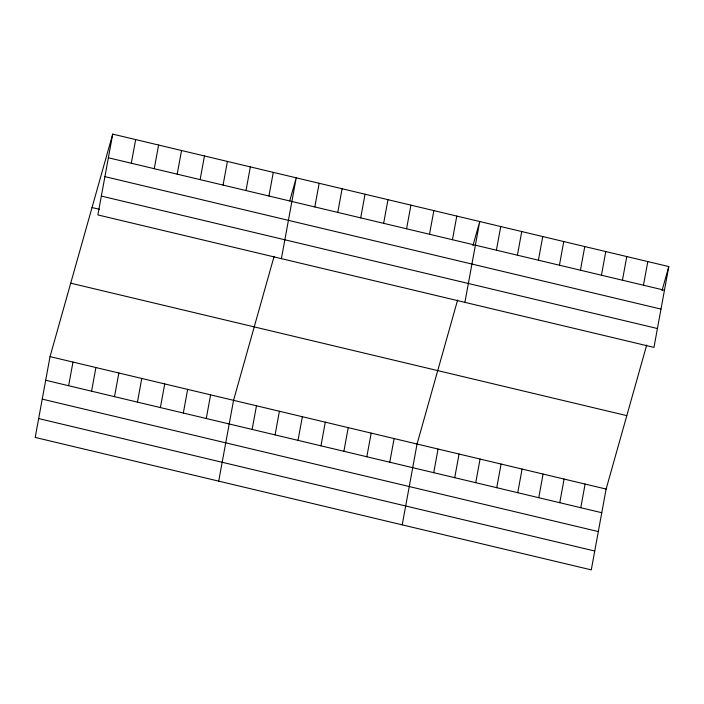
<?xml version="1.0" encoding="UTF-8"?>
<svg xmlns="http://www.w3.org/2000/svg" width="704" height="704" viewBox="0 0 704 704"><rect width="100%" height="100%" fill="white"/><g stroke="black" fill="none" stroke-linecap="round" stroke-linejoin="round"><path stroke-width="1.06" d="M112.719 134.112L97.882 214.931L653.963 347.389L668.8 266.57L112.719 134.112L50.037 356.611L35.2 437.43L591.281 569.888L606.118 489.069L646.694 345.039M68.631 385.722L72.97 362.076M131.314 163.231L135.652 139.577M91.573 391.186L95.911 367.532M154.255 168.696L158.594 145.042M114.506 396.651L118.853 372.997M177.188 174.161L181.535 150.506M137.447 402.116L141.786 378.462M200.13 179.617L204.468 155.971M160.389 407.581L164.727 383.926M223.071 185.082L227.41 161.436M183.322 413.046L187.66 389.391M246.004 190.546L250.351 166.901M206.263 418.51L210.602 394.856M268.946 196.011L273.284 172.357M218.706 481.14L233.543 400.321L274.12 256.291M281.389 258.65L296.226 177.822L289.722 200.904M252.138 429.431L256.476 405.786M314.82 206.941L319.158 183.286M275.079 434.896L279.418 411.25M337.762 212.406L342.1 188.751M298.012 440.361L302.359 416.715M360.694 217.87L365.042 194.216M320.954 445.826L325.292 422.171M383.636 223.335L387.974 199.681M343.895 451.29L348.234 427.636M406.578 228.791L410.916 205.146M366.828 456.755L371.175 433.101M429.51 234.256L433.858 210.61M389.77 462.22L394.108 438.566M452.452 239.721L456.79 216.075M402.213 524.85L417.05 444.03L457.626 300.001M464.895 302.359L479.732 221.54L472.938 245.661M433.717 472.683L438.055 449.038M496.399 250.193L500.738 226.538M454.722 477.69L459.061 454.036M517.405 255.191L521.743 231.546M475.728 482.689L480.075 459.043M538.41 260.198L542.758 236.544M496.742 487.696L501.081 464.042M559.425 265.206L563.763 241.551M517.748 492.703L522.086 469.049M580.43 270.204L584.769 246.558M538.754 497.702L543.092 474.056M601.436 275.211L605.774 251.557M559.759 502.709L564.098 479.054M622.442 280.218L626.789 256.564M580.765 507.716L585.112 484.062M643.456 285.217L647.794 261.571M662.006 290.699L668.8 266.57M108.372 157.766L664.462 290.224M104.914 176.634L660.994 309.091M101.35 196.073L657.43 328.522M92.03 207.539L99.326 209.273M70.717 283.184L626.806 415.642M50.037 356.611L606.118 489.069M45.69 380.257L601.779 512.714M42.231 399.124L598.312 531.582M38.658 418.563L594.748 551.021"/></g></svg>
